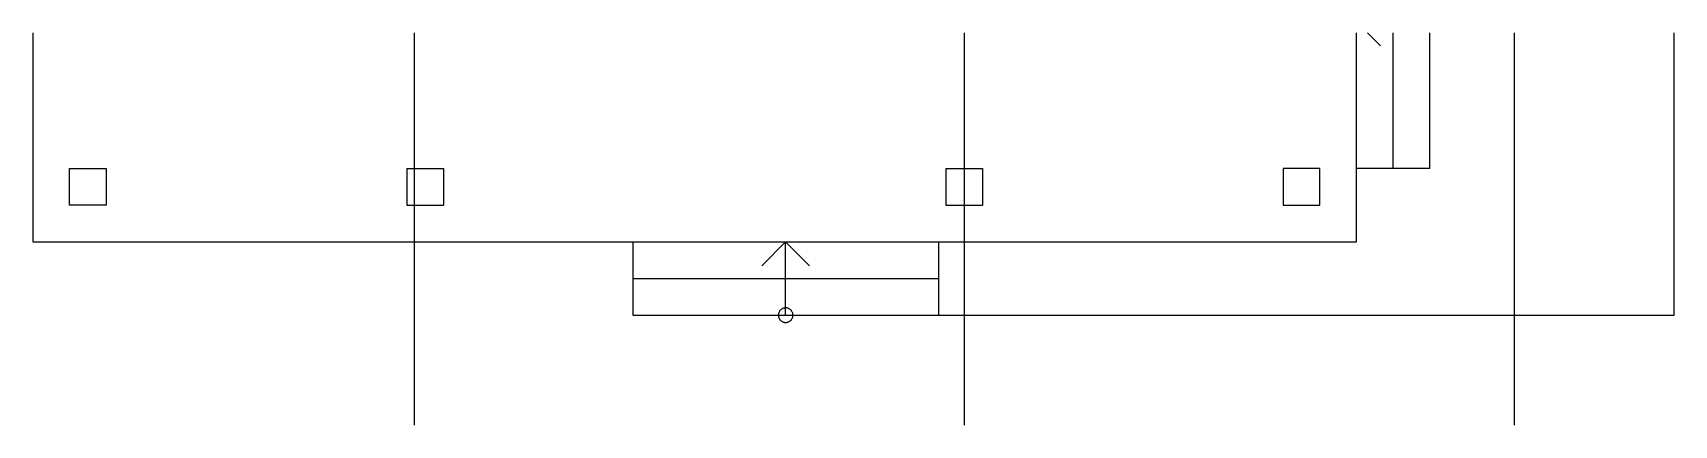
# Model space of a CAD drawing. Extents: x 179 to 1765, y 1673 to 2052.
import ezdxf

# ---------------------------------------------------------------- set-up
doc = ezdxf.new("R2010")
doc.units = 0

msp = doc.modelspace()

# ---------------------------------------------------------------- linework, layer by layer
for p, q in [((179.2, 2052), (179.2, 1850)), ((547.7, 2052), (547.7, 1672.9)), ((1079.2, 2052), (1079.2, 1672.9)), ((1458.3, 1850), (1458.3, 2052)), ((1481.5, 2039.5), (1468.9, 2052)), ((1493.7, 1920.9), (1493.7, 2052)), ((1529.2, 1920.9), (1529.2, 2052)), ((1610.7, 2052), (1610.7, 1672.9)), ((1765.4, 1779.2), (1765.4, 2052)), ((214.6, 1920.9), (250, 1920.9)), ((214.6, 1885.5), (214.6, 1920.9)), ((214.6, 1920.9), (214.6, 1920.9)), ((250, 1920.9), (250, 1885.5)), ((540.6, 1920.9), (576, 1920.9)), ((540.6, 1920.9), (540.6, 1885.5)), ((576, 1920.9), (576, 1885.5)), ((1061.4, 1920.9), (1096.9, 1920.9)), ((1061.4, 1920.9), (1061.4, 1885.5)), ((1096.9, 1920.9), (1096.9, 1885.5)), ((1422.9, 1920.9), (1387.4, 1920.9)), ((1387.4, 1920.9), (1387.4, 1885.5)), ((1422.9, 1885.5), (1422.9, 1920.9)), ((1422.9, 1920.9), (1422.9, 1920.9)), ((1529.2, 1920.9), (1458.3, 1920.9)), ((250, 1885.5), (214.6, 1885.5)), ((540.6, 1885.5), (576, 1885.5)), ((1061.4, 1885.5), (1096.9, 1885.5)), ((1387.4, 1885.5), (1422.9, 1885.5)), ((179.2, 1850), (1458.3, 1850)), ((759.1, 1850), (759.1, 1779.2)), ((883.6, 1826.9), (906.7, 1850)), ((906.7, 1779.2), (906.7, 1850)), ((929.9, 1826.9), (906.7, 1850)), ((1054.4, 1850), (1054.4, 1779.2)), ((759.1, 1814.6), (1054.4, 1814.6)), ((759.1, 1779.2), (1765.4, 1779.2)), ((899.8, 1780.2), (899.7, 1779.7)), ((899.7, 1779.7), (899.7, 1779.2)), ((899.7, 1779.2), (899.7, 1778.6)), ((899.7, 1778.6), (899.8, 1778.1)), ((899.9, 1780.7), (899.8, 1780.2)), ((899.8, 1778.1), (899.9, 1777.6)), ((900, 1781.2), (899.9, 1780.7)), ((899.9, 1777.6), (900, 1777.1)), ((900.2, 1781.7), (900, 1781.2)), ((900, 1777.1), (900.2, 1776.6)), ((900.4, 1782.2), (900.2, 1781.7)), ((900.2, 1776.6), (900.4, 1776.1)), ((900.6, 1782.7), (900.4, 1782.2)), ((900.9, 1783.1), (900.6, 1782.7)), ((901.2, 1783.6), (900.9, 1783.1)), ((901.6, 1784), (901.2, 1783.6)), ((901.9, 1784.3), (901.6, 1784)), ((902.3, 1784.7), (901.9, 1784.3)), ((902.8, 1785), (902.3, 1784.7)), ((903.2, 1785.3), (902.8, 1785)), ((903.7, 1785.5), (903.2, 1785.3)), ((904.1, 1785.7), (903.7, 1785.5)), ((904.6, 1785.9), (904.1, 1785.7)), ((905.2, 1786), (904.6, 1785.9)), ((905.7, 1786.1), (905.2, 1786)), ((906.2, 1786.2), (905.7, 1786.1)), ((906.7, 1786.2), (906.2, 1786.2)), ((907.3, 1786.2), (906.7, 1786.2)), ((907.8, 1786.1), (907.3, 1786.2)), ((908.3, 1786), (907.8, 1786.1)), ((908.8, 1785.9), (908.3, 1786)), ((909.3, 1785.7), (908.8, 1785.9)), ((909.8, 1785.5), (909.3, 1785.7)), ((910.2, 1785.3), (909.8, 1785.5)), ((910.7, 1785), (910.2, 1785.3)), ((911.1, 1784.7), (910.7, 1785)), ((911.5, 1784.3), (911.1, 1784.7)), ((911.9, 1784), (911.5, 1784.3)), ((912.2, 1783.6), (911.9, 1784)), ((912.5, 1783.1), (912.2, 1783.6)), ((912.8, 1782.7), (912.5, 1783.1)), ((913.1, 1782.2), (912.8, 1782.7)), ((913.3, 1781.7), (913.1, 1782.2)), ((913.1, 1776.1), (913.3, 1776.6)), ((913.5, 1781.2), (913.3, 1781.7)), ((913.3, 1776.6), (913.5, 1777.1)), ((913.6, 1780.7), (913.5, 1781.2)), ((913.5, 1777.1), (913.6, 1777.6)), ((913.7, 1780.2), (913.6, 1780.7)), ((913.6, 1777.6), (913.7, 1778.1)), ((913.8, 1779.7), (913.7, 1780.2)), ((913.7, 1778.1), (913.8, 1778.6)), ((913.8, 1779.2), (913.8, 1779.7)), ((913.8, 1778.6), (913.8, 1779.2)), ((900.4, 1776.1), (900.6, 1775.6)), ((900.6, 1775.6), (900.9, 1775.2)), ((900.9, 1775.2), (901.2, 1774.8)), ((901.2, 1774.8), (901.6, 1774.4)), ((901.6, 1774.4), (901.9, 1774)), ((901.9, 1774), (902.3, 1773.6)), ((902.3, 1773.6), (902.8, 1773.3)), ((902.8, 1773.3), (903.2, 1773.1)), ((903.2, 1773.1), (903.7, 1772.8)), ((903.7, 1772.8), (904.1, 1772.6)), ((904.1, 1772.6), (904.6, 1772.4)), ((904.6, 1772.4), (905.2, 1772.3)), ((905.2, 1772.3), (905.7, 1772.2)), ((905.7, 1772.2), (906.2, 1772.1)), ((906.2, 1772.1), (906.7, 1772.1)), ((906.7, 1772.1), (907.3, 1772.1)), ((907.3, 1772.1), (907.8, 1772.2)), ((907.8, 1772.2), (908.3, 1772.3)), ((908.3, 1772.3), (908.8, 1772.4)), ((908.8, 1772.4), (909.3, 1772.6)), ((909.3, 1772.6), (909.8, 1772.8)), ((909.8, 1772.8), (910.2, 1773.1)), ((910.2, 1773.1), (910.7, 1773.3)), ((910.7, 1773.3), (911.1, 1773.6)), ((911.1, 1773.6), (911.5, 1774)), ((911.5, 1774), (911.9, 1774.4)), ((911.9, 1774.4), (912.2, 1774.8)), ((912.2, 1774.8), (912.5, 1775.2)), ((912.5, 1775.2), (912.8, 1775.6)), ((912.8, 1775.6), (913.1, 1776.1))]:
    msp.add_line(p, q)

doc.saveas('drawing.dxf')
